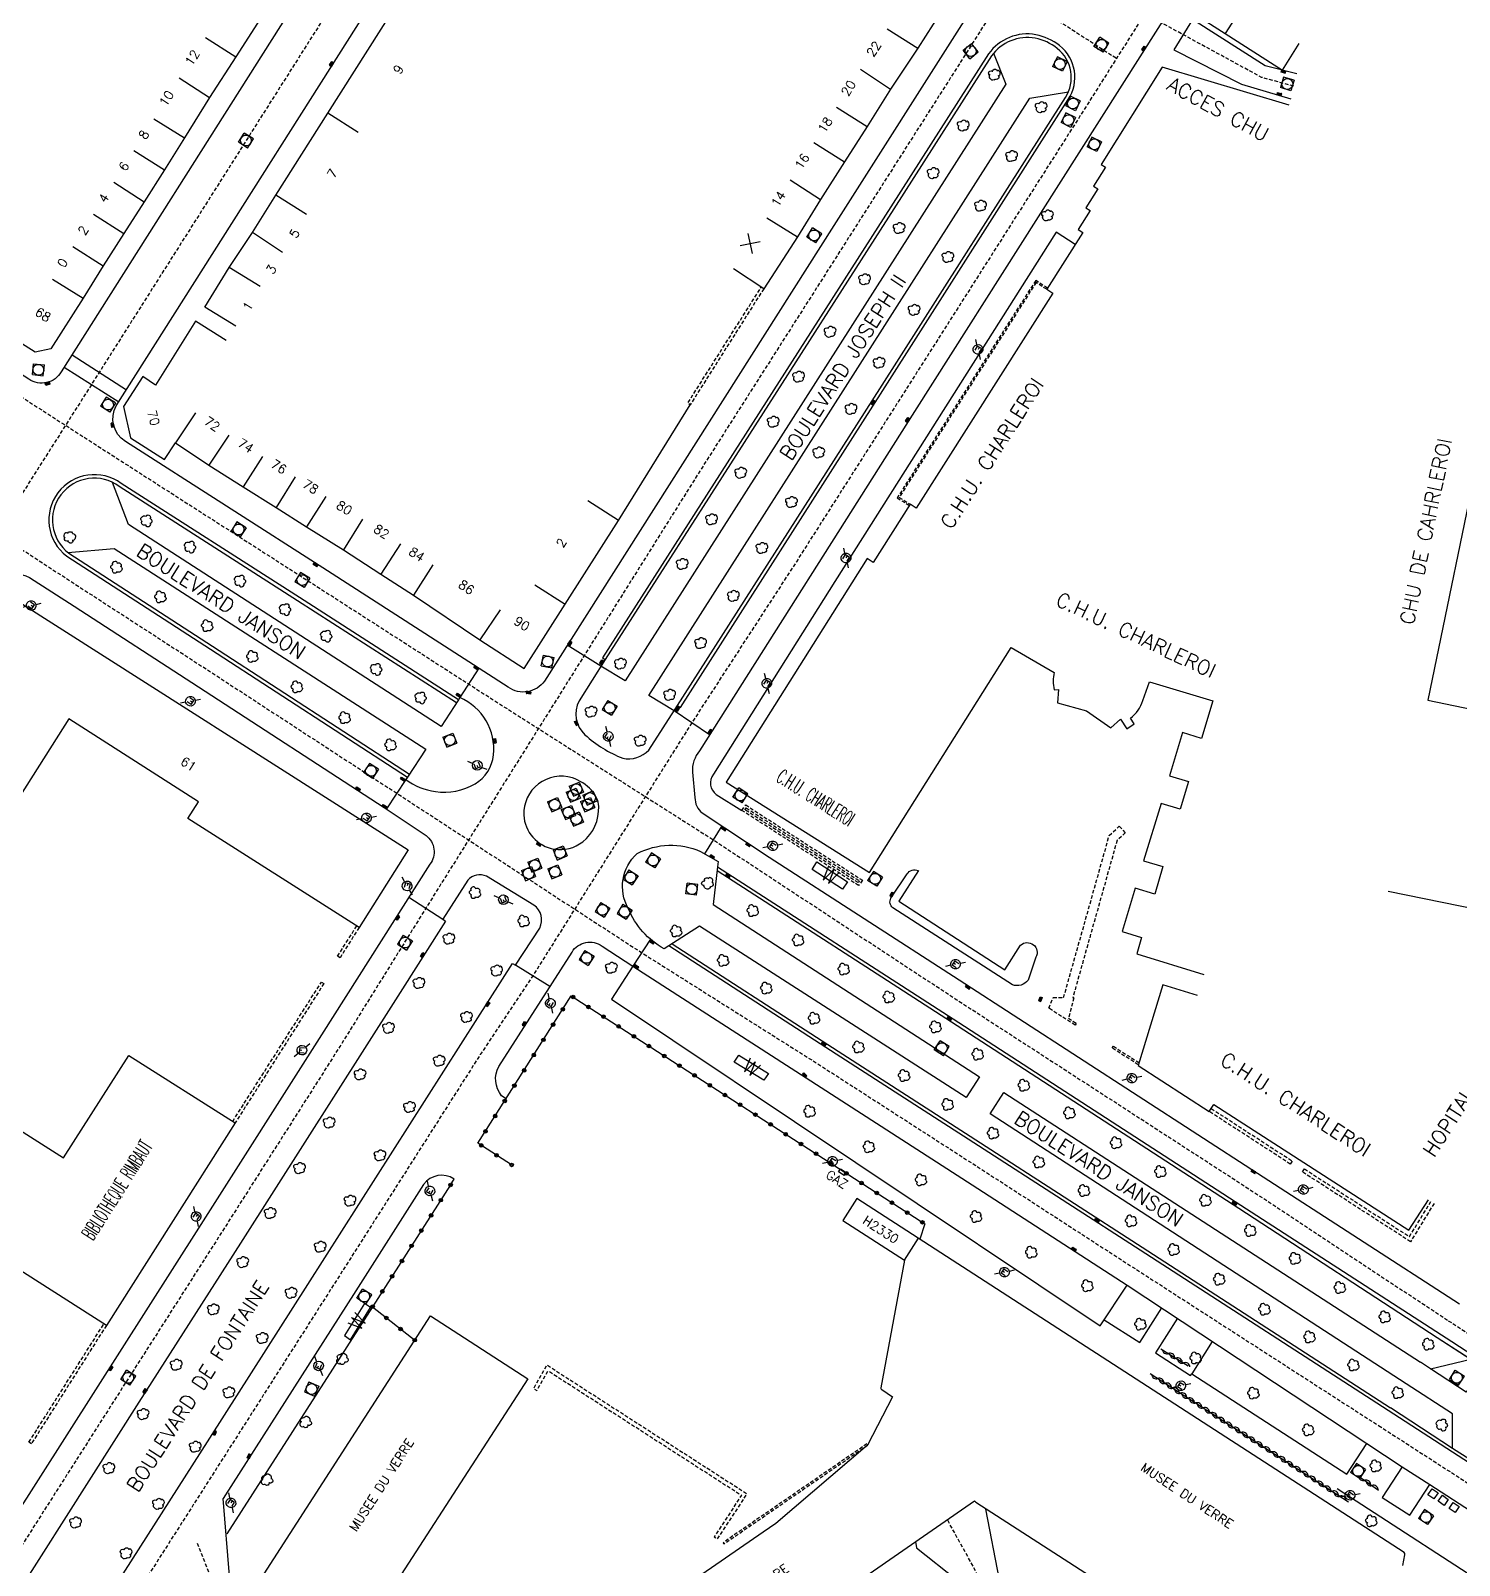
# Model space of a CAD drawing. Header units: millimetres. Extents: x 155000 to 156001, y 122000 to 123001.
# Drawn here: x 155676.6 to 155874.3, y 122378.2 to 122590.5 of the extents above; entities that cross this region are included whole.
import ezdxf
from ezdxf.enums import TextEntityAlignment as Align

# ---------------------------------------------------------------- set-up
doc = ezdxf.new("R2010")
doc.units = ezdxf.units.MM
doc.linetypes.add('DASHED', pattern=[0.75, 0.5, -0.25])
doc.layers.get('0').update_dxf_attribs({"linetype": 'CONTINUOUS'})
for name, color, linetype in [('W0001', 6, 'DASHED'), ('W0008', 7, 'CONTINUOUS'), ('W0100', 7, 'CONTINUOUS'), ('W0112', 1, 'DASHED'), ('W0300', 7, 'CONTINUOUS'), ('W0310', 3, 'CONTINUOUS'), ('W0322', 7, 'CONTINUOUS'), ('W0334', 7, 'CONTINUOUS'), ('W0400', 7, 'CONTINUOUS'), ('W0420', 7, 'CONTINUOUS'), ('W0471', 7, 'CONTINUOUS'), ('W0984', 7, 'CONTINUOUS'), ('W0989', 7, 'CONTINUOUS'), ('W0991', 7, 'CONTINUOUS'), ('W1102', 7, 'CONTINUOUS')]:
    doc.layers.add(name, color=color, linetype=linetype)
doc.styles.get("Standard").update_dxf_attribs({"font": 'romans.shx', "width": 0.85})

# ---------------------------------------------------------------- blocks, each defined once
blk = doc.blocks.new('T400')
for p, q in [((-0.15, 0.3), (0.15, 0.3)), ((-0.15, -0.25), (-0.15, 0.3)), ((-0.15, 0.15), (0.15, 0.15)), ((-0.15, 0), (0.15, 0)), ((0.15, 0.3), (0.15, -0.25)), ((-0.15, -0.15), (0.15, -0.15)), ((-0.15, -0.25), (-0.15, -0.3)), ((-0.15, -0.3), (0.15, -0.3)), ((0.15, -0.3), (0.15, -0.25))]:
    blk.add_line(p, q)
blk = doc.blocks.new('T420')
for p, q in [((0.75, 0.75), (-0.75, 0.75)), ((-0.75, 0.75), (-0.75, -0.75)), ((0.75, 0.75), (0.75, -0.75)), ((0.75, -0.75), (-0.75, -0.75))]:
    blk.add_line(p, q)
blk.add_ellipse((0, 0), major_axis=(-0.53, 0.53), ratio=1, start_param=3.926991, end_param=10.210176)
blk = doc.blocks.new('T300')
for p, q in [((-0.8, 0.51), (-0.86, 0.34)), ((-0.86, 0.34), (-0.86, 0.17)), ((-0.86, 0.17), (-0.74, 0.06)), ((-0.69, 0.63), (-0.8, 0.51)), ((-0.8, -0.06), (-0.74, 0.06)), ((-0.74, 0.06), (-0.69, 0.11)), ((-0.57, 0.69), (-0.69, 0.63)), ((-0.46, 0.69), (-0.57, 0.69)), ((-0.29, 0.63), (-0.46, 0.69)), ((-0.29, 0.63), (-0.17, 0.74)), ((-0.23, 0.57), (-0.29, 0.63)), ((-0.17, 0.74), (-0.06, 0.8)), ((-0.06, 0.8), (0.06, 0.8)), ((0.06, 0.8), (0.23, 0.74)), ((0.23, 0.74), (0.34, 0.63)), ((0.34, 0.63), (0.4, 0.51)), ((0.46, 0.46), (0.34, 0.46)), ((0.4, 0.51), (0.4, 0.46)), ((0.57, 0.4), (0.46, 0.46)), ((0.57, 0.4), (0.69, 0.29)), ((0.69, 0.29), (0.74, 0.17)), ((0.74, 0.06), (0.69, -0.17)), ((0.74, 0.17), (0.74, 0.06)), ((-0.8, -0.17), (-0.8, -0.06)), ((-0.8, -0.23), (-0.8, -0.17)), ((-0.74, -0.34), (-0.8, -0.23)), ((-0.69, -0.4), (-0.74, -0.34)), ((-0.51, -0.46), (-0.69, -0.4)), ((-0.4, -0.46), (-0.51, -0.46)), ((-0.4, -0.46), (-0.34, -0.46)), ((-0.34, -0.46), (-0.34, -0.4)), ((-0.34, -0.51), (-0.34, -0.46)), ((-0.29, -0.63), (-0.34, -0.51)), ((-0.17, -0.74), (-0.29, -0.63)), ((-0.06, -0.8), (-0.17, -0.74)), ((0.06, -0.8), (-0.06, -0.8)), ((0.17, -0.74), (0.06, -0.8)), ((0.23, -0.69), (0.17, -0.74)), ((0.29, -0.46), (0.23, -0.46)), ((0.29, -0.63), (0.23, -0.69)), ((0.46, -0.4), (0.29, -0.46)), ((0.34, -0.51), (0.29, -0.63)), ((0.34, -0.51), (0.34, -0.46)), ((0.57, -0.34), (0.46, -0.4)), ((0.63, -0.29), (0.57, -0.34)), ((0.69, -0.17), (0.63, -0.29))]:
    blk.add_line(p, q)
blk = doc.blocks.new('T471')
for p, q in [((-0.333334, 0.333334), (-0.333334, -0.333334)), ((-0.333334, 0.333334), (0.333334, 0.333334)), ((-0.333334, 0), (0, 0)), ((0.500001, 0.500001), (1.000002, 1.000002)), ((-0.500001, -0.500001), (-1.000002, -1.000002)), ((-0.333334, -0.333334), (0.333334, -0.333334))]:
    blk.add_line(p, q)
blk.add_ellipse((0, 0), major_axis=(0.471405, 0.471405), ratio=1, start_param=5.4977871438, end_param=11.780972451)
blk = doc.blocks.new('t310o')
at = {"color": 0, "linetype": 'Continuous'}
for centre, start, end in [((-0.5, 0.38), 216.8699, 323.1304), ((0.5, -0.37), 36.8699, 143.1303)]:
    blk.add_arc(centre, 0.625, start, end, dxfattribs=at)
blk = doc.blocks.new('t322o')
at = {"color": 0, "linetype": 'Continuous'}
for radius in [0.25, 0.15]:
    blk.add_circle((0, 0), radius, dxfattribs=at)
blk = doc.blocks.new('t112o')
at = {"color": 0, "linetype": 'Continuous'}
for p, q in [((-0.5, 0.5), (0.5, 0.5)), ((-0.5, -0.5), (-0.5, 0.5)), ((0.5, 0.5), (0.5, -0.5)), ((0.5, -0.5), (-0.5, -0.5))]:
    blk.add_line(p, q, dxfattribs=at)
blk = doc.blocks.new('t991o')
at = {"color": 0, "linetype": 'Continuous'}
for p, q in [((-1, 1), (1, -1)), ((-1, -1), (1, 1))]:
    blk.add_line(p, q, dxfattribs=at)

msp = doc.modelspace()

# ---------------------------------------------------------------- linework, layer by layer
at = {"layer": 'W0001', "flags": 128}
for points in [[(155839.14, 122783.95), (155818.44, 122751.49), (155809.5, 122737.4), (155780.01, 122691.09), (155749.93, 122643.95), (155743.21, 122633.36), (155715.08, 122588.94), (155684.67, 122540.96), (155669.02, 122516.36), (155651.47, 122488.65), (155633.07, 122459.69), (155610.63, 122424.32), (155599.82, 122407.28), (155592.53, 122395.96), (155558.45, 122342.52), (155525.95, 122291.26), (155518.19, 122279.34), (155496.47, 122245.48), (155488.97, 122233.57), (155469.98, 122204.01)], [(155861.55, 122674.49), (155847.43, 122652.38), (155831.72, 122627.8), (155815.89, 122602.95), (155806.93, 122588.75), (155789.98, 122562.15), (155769.22, 122529.57), (155753.21, 122504.04), (155731.32, 122469.11), (155719.41, 122449.94), (155703.15, 122424.37), (155686.11, 122397.69), (155665.52, 122365.37), (155658.18, 122353.84), (155642.74, 122329.63), (155626.52, 122304.2), (155608.27, 122275.59), (155591.6, 122249.36), (155583.68, 122236.91), (155554.12, 122191.83), (155539.03, 122168.25), (155526.06, 122148.02), (155506.07, 122116.8)], [(155720.44, 122655.22), (155746.57, 122638.65), (155777.15, 122618.76), (155811.79, 122596.44), (155826.89, 122586.71)], [(155866.1, 122648.42), (155853.42, 122628.47), (155831.48, 122593.97), (155822.4, 122579.61), (155813.85, 122566.19), (155796.75, 122539.31), (155782.59, 122517.05), (155768.11, 122494.75), (155746.11, 122459.73), (155738.84, 122448.83), (155717.56, 122415.4), (155700.74, 122389.03), (155680.02, 122356.58), (155671.28, 122342.76), (155649.9, 122309.26), (155619.95, 122262.31), (155605.77, 122240.06), (155597.82, 122227.67), (155568.64, 122181.11), (155553.9, 122158.18), (155541.15, 122138.32), (155524.3, 122112.21)], [(155851.4, 122582.85), (155846.96, 122584.06), (155830.78, 122592.88)], [(155617.77, 122576.77), (155632.87, 122567.13), (155651.77, 122555), (155674.24, 122540.57), (155689.47, 122530.78), (155715.23, 122514.27), (155741.33, 122497.49), (155771.09, 122478.56), (155804.7, 122456.48), (155845.24, 122430.23), (155872.79, 122412.01)], [(155608.8, 122562.31), (155617.53, 122556.03), (155639.43, 122541.96), (155663.39, 122526.57), (155682.14, 122514.36), (155700.7, 122502.34), (155732.81, 122481.41), (155761.18, 122462.94), (155785.31, 122447.71), (155807.34, 122433.52), (155829.64, 122419.09), (155863.15, 122397.49)], [(155862.02, 122336.55), (155856.71, 122339.44), (155851.35, 122343.27), (155836.57, 122352.78), (155825.79, 122359.74), (155816.01, 122366.09), (155811.7, 122368.94), (155808.33, 122370.59), (155808.04, 122373.44), (155807.51, 122377.17), (155803.47, 122384.48)], [(155699.69, 122381.23), (155701.81, 122375.76), (155702.24, 122371.34), (155702.48, 122368.64), (155703.1, 122365.18), (155699.4, 122363.89), (155693.18, 122361.28), (155691.51, 122361.05), (155686.74, 122360.97)]]:
    msp.add_lwpolyline(points, dxfattribs=at)
at = {"layer": 'W0001'}
for points in [[(155872.79, 122412.01), (155889.32, 122401.35)], [(155863.15, 122397.49), (155892.51, 122378.56)]]:
    msp.add_lwpolyline(points, dxfattribs=at)
at = {"layer": 'W0008'}
for points in [[(155718.47, 122652.19), (155738.78, 122639.28, -0.346328), (155739.56, 122635.96), (155712.08, 122592.59), (155680.86, 122543.31, -0.431613), (155676.4, 122542.29), (155644.38, 122562.84), (155619.18, 122579.03)], [(155868.22, 122647.05), (155848.24, 122615.52), (155830.43, 122587.4), (155816.04, 122564.79), (155798.92, 122537.82), (155769.18, 122490.89, 0.178866), (155768.19, 122487.92), (155768.55, 122484.41, 0.237477), (155769.57, 122482.28), (155778.83, 122476.18), (155805.1, 122459.2), (155846.39, 122432.45), (155874.32, 122414.33)], [(155747.72, 122500.53, -0.418723), (155742.73, 122499.68), (155717.69, 122515.78), (155689.76, 122533.7, -0.405571), (155688.48, 122538.61), (155718.07, 122585.29), (155746.85, 122630.75, -0.342547), (155750.6, 122631.78), (155777.94, 122613.97), (155806.15, 122595.84, -0.361087), (155806.4, 122592.87), (155787.79, 122563.55), (155747.72, 122500.53)], [(155659.35, 122367.03), (155631.56, 122384.66), (155604.19, 122401.99, -0.43352), (155603.6, 122404.9), (155613.88, 122421.09), (155637.12, 122457.73), (155655.52, 122486.68), (155672.85, 122514.02, -0.413521), (155676.47, 122514.85), (155682.66, 122510.91), (155699.86, 122499.75), (155725.56, 122483.04), (155731.34, 122479.15, -0.420486), (155731.88, 122475.19), (155716.87, 122451.56), (155700.19, 122425.31), (155663.05, 122367.1), (155661.53, 122366.35), (155659.4, 122367)], [(155744.88, 122481.97, 0.171946), (155746.12, 122478.91, 0.170662), (155749.07, 122477.28, 0.213229), (155753.03, 122478.29, 0.242431), (155755.23, 122483.17, 0.179195), (155754.26, 122485.41, 0.120126), (155751.59, 122487.12, 0.520645), (155744.88, 122481.97)], [(155880.05, 122390.07), (155879.8, 122389.68), (155864.48, 122399.58), (155830.93, 122421.25), (155807.77, 122436.22), (155786.68, 122449.83), (155786.68, 122449.83), (155764.92, 122463.87), (155764.3, 122463.47, -0.172514), (155759.33, 122469.06, -0.352083), (155760.57, 122476.67, -0.226211), (155769.33, 122476.95), (155771.76, 122475.54), (155771.68, 122474.84), (155804.3, 122453.77), (155844.08, 122428.02), (155873.27, 122409.11), (155883.33, 122402.59), (155883.02, 122402.11)], [(155742.43, 122442.72), (155741.8, 122443.15, -0.300648), (155741.4, 122447.2), (155751.54, 122463.03, -0.428763), (155755.7, 122463.86), (155759.98, 122461.08), (155783.93, 122445.6), (155806.91, 122430.81), (155828.35, 122416.93), (155861.51, 122395.03)], [(155735.23, 122431.61, 0.404165), (155731, 122430.86), (155721.63, 122416.14), (155703.28, 122387.4)], [(155871.25, 122409.7), (155877.53, 122405.63), (155883.02, 122402.11, -0.24072), (155883.58, 122401.21, 0.072454), (155882.49, 122391.24, -0.546828), (155880.05, 122390.07), (155873.39, 122394.34), (155864.78, 122399.96)], [(155861.51, 122395.03), (155866.42, 122391.81), (155870.24, 122389.34), (155883.05, 122381.06, -0.441074), (155885.11, 122372.49), (155884.3, 122371.68)]]:
    msp.add_lwpolyline(points, format="xyb", dxfattribs=at)
msp.add_lwpolyline([(155851.83, 122584.58), (155847.43, 122585.67), (155837.38, 122592.09), (155834.8, 122587.88), (155844.19, 122583.14), (155850.98, 122581.12)], dxfattribs=at)
for points in [[(155766.55, 122496.89), (155794.53, 122540.72), (155820.21, 122581, 0.388481), (155818.98, 122588.47, 0.124438), (155815.72, 122589.97, 0.292509), (155809.18, 122587.32), (155795.65, 122566.17), (155755.75, 122503.74), (155756.12, 122503.5), (155752.51, 122497.78, 0.339709), (155753.33, 122493.11, 0.093757), (155758.56, 122489.86, 0.261682), (155762.18, 122490.98), (155766.13, 122497.15)], [(155735.82, 122497.93), (155713.82, 122512.07), (155689.18, 122527.86, 0.993513), (155681.63, 122517.82), (155701.54, 122504.93), (155728.77, 122487.24), (155728.54, 122486.89, 0.121399), (155732.65, 122485.23, 0.171562), (155738.13, 122486.32, 0.237591), (155740.68, 122490.3, 0.327253), (155736.02, 122498.24)], [(155747.07, 122466.35, 0.374634), (155746.27, 122469.52), (155739.71, 122473.51, 0.327921), (155737.11, 122472.97), (155733.67, 122467.6), (155734.04, 122467.32), (155727.43, 122456.94), (155705.69, 122422.76), (155691.6, 122400.73), (155667.99, 122363.64), (155667.67, 122361.74), (155668.77, 122360.15), (155673.61, 122357.22), (155675.93, 122356.95), (155677.43, 122358.22), (155701.45, 122395.76), (155715, 122417.03), (155738.49, 122453.94), (155743.3, 122461.46), (155743.73, 122461.19)]]:
    msp.add_lwpolyline(points, format="xyb", close=True, dxfattribs=at)
at = {"layer": 'W0008', "flags": 128}
for points in [[(155711.55, 122370.35), (155706.65, 122367.98), (155706.38, 122367.92), (155706.12, 122367.92), (155705.86, 122367.99), (155705.64, 122368.11), (155705.46, 122368.26), (155705.31, 122368.44), (155705.17, 122368.64), (155705.04, 122368.87), (155704.95, 122369.12), (155704.88, 122369.38), (155704.85, 122369.64), (155704.13, 122376.7), (155703.28, 122387.4)], [(155799.08, 122381.44), (155799.21, 122380.6), (155804.78, 122376.15), (155805.09, 122372.09), (155805.13, 122371.36), (155799.43, 122367.4), (155790.83, 122361.44), (155774.82, 122350.36), (155768.53, 122346.05), (155756.89, 122344.85), (155739.13, 122342.93), (155733.97, 122346.24), (155735.09, 122348.93), (155747.73, 122357.45)]]:
    msp.add_lwpolyline(points, dxfattribs=at)
msp.add_lwpolyline([(155808.74, 122385.91), (155810.64, 122376.13, 0.129952)], format="xyb", dxfattribs=at)
at = {"layer": 'W0100'}
for points in [[(155717.15, 122650.17), (155720.41, 122648.14), (155723.24, 122646.31), (155729.02, 122642.61), (155735.51, 122638.49), (155736.22, 122636.09), (155729.28, 122625.25), (155725.75, 122619.75), (155722.28, 122614.25), (155718.92, 122608.76), (155715.49, 122603.39), (155711.91, 122597.74), (155708.42, 122592.24), (155705.03, 122586.92), (155701.39, 122581.28), (155697.92, 122575.71), (155695.18, 122571.29), (155692.36, 122566.87), (155689.54, 122562.46), (155686.69, 122557.98), (155683.91, 122553.5), (155679.43, 122546.52), (155677.25, 122546.03), (155672.76, 122548.89)], [(155867.94, 122637.98), (155867.32, 122638.1), (155866.65, 122634.68), (155866.21, 122634.77), (155866.01, 122633.39), (155864.21, 122633.37), (155851.48, 122613.7), (155853.89, 122612.14), (155853.07, 122610.87), (155854.6, 122609.89), (155841.91, 122590.13), (155849.83, 122585.08), (155852.16, 122588.74)], [(155705.01, 122549.65), (155700.75, 122552.26), (155704.11, 122557.76), (155707.33, 122562.61), (155710.57, 122567.75), (155717.74, 122579.1), (155728.84, 122596.61), (155732.29, 122602.07), (155738.31, 122611.51), (155741.77, 122616.86), (155744.59, 122621.39), (155748.85, 122628), (155751.18, 122628.52), (155758.16, 122623.97), (155766.47, 122618.6), (155776.38, 122612.17), (155782.6, 122608.31), (155779.96, 122604.06)], [(155789.85, 122597.69), (155792.56, 122601.9), (155796.45, 122599.38), (155803.63, 122594.76), (155799.4, 122588.12), (155795.6, 122582.44), (155792.36, 122577.29), (155789.24, 122572.37), (155785.93, 122567.19), (155782.74, 122562), (155778.06, 122554.82), (155773.87, 122557.56)], [(155879.91, 122570.84), (155884.81, 122569.83), (155869.95, 122497.88), (155884.86, 122494.8), (155879.4, 122468.34), (155864.49, 122471.42)], [(155703.69, 122547.68), (155699.45, 122550.33), (155693.91, 122541.48), (155692.14, 122542.69), (155689.47, 122538.51), (155690.45, 122534.17), (155695.14, 122531.21), (155696.66, 122533.49), (155701.28, 122530.4), (155706.05, 122527.39), (155710.59, 122524.54), (155714.82, 122521.85), (155719.91, 122518.67), (155725.1, 122515.3), (155729.59, 122512.42), (155738.79, 122506.25), (155744.94, 122502.28), (155750.6, 122511.18), (155757.96, 122522.77), (155753.74, 122525.45)], [(155674.85, 122511.6), (155728.88, 122477.17), (155722.08, 122466.43), (155698.4, 122481.53), (155699.87, 122483.83), (155681.91, 122495.28), (155654.23, 122451.65), (155681.2, 122434.54), (155690.2, 122448.72), (155704.93, 122439.37), (155687.11, 122411.36), (155668.44, 122423.23)], [(155838.08, 122457.02), (155833.3, 122458.5), (155829.86, 122447.31), (155839.71, 122440.96), (155840.33, 122441.93), (155867.32, 122424.53), (155870.03, 122428.73)]]:
    msp.add_lwpolyline(points, dxfattribs=at)
msp.add_lwpolyline([(155850.75, 122580.21), (155833.22, 122585.48), (155824.74, 122572.02), (155825.34, 122571.65), (155823.69, 122569.01), (155824.3, 122568.63), (155822.64, 122566.01), (155823.24, 122565.63), (155821.59, 122563.01), (155822.22, 122562.61), (155817.22, 122554.74), (155818.07, 122554.21), (155799.17, 122524.45), (155798.33, 122524.99), (155793.22, 122516.93), (155792.37, 122517.47), (155772.89, 122486.52), (155792.72, 122474.04), (155812.32, 122505.19), (155818.24, 122501.72, 0.106985), (155818.26, 122499.33), (155818.87, 122499.38), (155818.72, 122497.53), (155822.73, 122496.43), (155826.11, 122494.04), (155827.45, 122495.24), (155828.31, 122493.91), (155829.31, 122494.59), (155828.82, 122495.39, 0.158158), (155830.53, 122497.84), (155831.46, 122500.42), (155840.22, 122497.78), (155838.66, 122492.6), (155836.03, 122493.39), (155834.2, 122487.42), (155836.86, 122486.62), (155835.7, 122482.78), (155833.05, 122483.58), (155830.63, 122475.67), (155833.31, 122474.86), (155832.16, 122471.05), (155829.48, 122471.85), (155827.65, 122465.87), (155830.36, 122465.06), (155829.68, 122462.8), (155838.98, 122459.94)], format="xyb", dxfattribs=at)
for points in [[(155789.66, 122472.74), (155788.99, 122471.72), (155784.75, 122474.46), (155785.41, 122475.49)], [(155778.06, 122445.29), (155773.97, 122447.8), (155774.62, 122448.76), (155778.72, 122446.24)], [(155723.65, 122413.82), (155722.83, 122414.37), (155720.06, 122409.94), (155720.88, 122409.38)]]:
    msp.add_lwpolyline(points, close=True, dxfattribs=at)
at = {"layer": 'W0100', "flags": 128}
for points in [[(155789.47, 122432.51), (155789.22, 122432.1), (155788.42, 122432.59), (155788.69, 122433.01)], [(155720.12, 122364.83), (155706.67, 122373.49), (155731.94, 122412.67), (155745.41, 122403.98)]]:
    msp.add_lwpolyline(points, close=True, dxfattribs=at)
for points in [[(155866.48, 122378.14), (155866.78, 122379.63), (155866.78, 122379.72), (155866.77, 122379.8), (155866.7, 122379.92), (155790.96, 122428.94), (155789.02, 122425.89), (155797.56, 122420.39), (155794.25, 122402.7), (155794.27, 122402.62), (155794.31, 122402.54), (155794.39, 122402.47), (155795.89, 122401.49), (155792.44, 122394.79), (155779.74, 122383.93), (155778, 122382.73), (155752.51, 122365.18)], [(155786.79, 122372.93), (155807.24, 122387.09), (155807.43, 122386.92), (155860.57, 122352.6)]]:
    msp.add_lwpolyline(points, dxfattribs=at)
at = {"layer": 'W0112'}
for points in [[(155817.33, 122554.91), (155815.7, 122555.97), (155796.53, 122525.89), (155798.22, 122524.82)], [(155817.22, 122554.74), (155815.76, 122555.69), (155796.8, 122525.95), (155798.33, 122524.99)], [(155722.08, 122466.43), (155719.44, 122462.23), (155719.1, 122462.44), (155721.75, 122466.64)], [(155704.59, 122439.59), (155716.87, 122458.88), (155717.21, 122458.67), (155704.93, 122439.37)], [(155829.89, 122447.42), (155826.28, 122449.75), (155826.45, 122450), (155829.98, 122447.72)], [(155839.98, 122441.38), (155851.2, 122434.11), (155850.93, 122433.69), (155839.71, 122440.96)], [(155870.81, 122428.25), (155867.56, 122422.94), (155852.62, 122432.59), (155852.89, 122433.01), (155867.4, 122423.64), (155870.39, 122428.51)], [(155687.11, 122411.36), (155676.74, 122394.98), (155676.4, 122395.2), (155686.77, 122411.57)]]:
    msp.add_lwpolyline(points, dxfattribs=at)
at = {"layer": 'W0112', "flags": 128}
msp.add_lwpolyline([(155778.06, 122554.82), (155767.9, 122538.77), (155767.56, 122538.99), (155777.72, 122555.04)], dxfattribs=at)
at = {"layer": 'W0112'}
for points in [[(155791.2, 122472.22), (155775.05, 122482.63), (155775.57, 122483.38), (155791.72, 122472.97)], [(155791.12, 122472.63), (155775.47, 122482.71), (155775.65, 122482.97), (155791.3, 122472.89)], [(155821.15, 122452.91), (155819.89, 122453.72), (155817.53, 122455.26), (155818.11, 122456.75), (155819.56, 122456.72), (155825.87, 122479.15), (155827.26, 122480.44), (155828.1, 122479.54), (155826.96, 122478.49), (155820.83, 122456.7), (155820.97, 122456.69), (155820.23, 122453.86), (155821.31, 122453.16)]]:
    msp.add_lwpolyline(points, close=True, dxfattribs=at)
at = {"layer": 'W0112', "flags": 128}
for points in [[(155771.69, 122381.81), (155775.75, 122388.02), (155748.05, 122405.85), (155746.2, 122402.62), (155746.68, 122402.34), (155748.24, 122405.08), (155774.99, 122387.86), (155771.23, 122382.11)], [(155792.33, 122394.96), (155772.44, 122381.29), (155772.56, 122381.12), (155792.44, 122394.79)]]:
    msp.add_lwpolyline(points, close=True, dxfattribs=at)
at = {"layer": 'W0310'}
for points in [[(155833.01, 122408.14), (155836.8, 122405.78)], [(155831.54, 122404.69), (155858.99, 122386.96)], [(155860.32, 122390.55), (155863.15, 122388.58)]]:
    msp.add_lwpolyline(points, dxfattribs=at)
at = {"layer": 'W0322'}
for points in [[(155743.19, 122433.56), (155738.53, 122436.56), (155751.44, 122456.96), (155800.35, 122425.41), (155799.69, 122423.28)], [(155734.74, 122430.79), (155723.92, 122413.91), (155729.99, 122409.16)]]:
    msp.add_lwpolyline(points, dxfattribs=at)
at = {"layer": 'W0334'}
msp.add_line((155870.31, 122405.36), (155868.96, 122406.25), dxfattribs=at)
for points in [[(155848.93, 122609.86), (155848.67, 122609.42), (155848.34, 122609.63), (155837.71, 122592.82), (155841.91, 122590.13)], [(155809.88, 122587.41), (155811.58, 122583.11), (155758.89, 122500.54), (155755.54, 122502.58), (155750.88, 122505.5)], [(155770.56, 122493.08), (155765.66, 122496.42), (155762.19, 122498.55), (155796.54, 122552.42), (155814.9, 122581.21), (155820.22, 122582.07)], [(155682.36, 122545.67), (155689.9, 122540.84)], [(155681.27, 122543.96), (155688.83, 122539.16)], [(155757.96, 122522.77), (155767.9, 122538.77)], [(155735.82, 122497.93), (155733.43, 122494.22), (155690.17, 122522.18), (155687.98, 122528.01)], [(155681.78, 122518.34), (155688.2, 122518.88), (155731.31, 122491.1), (155728.77, 122487.24)], [(155738.64, 122502.31), (155736.02, 122498.24)], [(155728.54, 122486.89), (155725.87, 122482.83)], [(155772.28, 122480.49), (155769.89, 122476.63)], [(155771.68, 122474.84), (155771.05, 122469.6), (155807.94, 122445.75), (155806.06, 122442.91), (155769.17, 122466.62), (155764.92, 122463.87)], [(155771.61, 122474.29), (155804.03, 122453.35), (155843.81, 122427.6), (155871.25, 122409.7), (155882.6, 122402.38)], [(155728.97, 122470.61), (155733.67, 122467.6)], [(155762.38, 122464.81), (155759.98, 122461.08), (155757.02, 122456.49), (155824.64, 122411.28), (155828.35, 122416.93)], [(155765.38, 122464.17), (155786.95, 122450.25), (155808.04, 122436.64), (155831.2, 122421.67), (155864.78, 122399.96)], [(155748.49, 122458.27), (155743.73, 122461.19)], [(155866.98, 122403.27), (155809.42, 122440.64), (155811.31, 122443.57), (155868.96, 122406.25)], [(155734.74, 122430.79), (155735.23, 122431.61)], [(155723.92, 122413.91), (155703.79, 122382.53)], [(155825.19, 122412.13), (155830.09, 122409.01), (155833.14, 122413.77)], [(155835.31, 122412.34), (155832.27, 122407.58), (155837.14, 122404.43), (155837.28, 122404.64)], [(155840.13, 122409.15), (155837.28, 122404.64), (155858.75, 122390.78), (155861.51, 122395.03)], [(155877.53, 122405.63), (155875.24, 122402.1), (155870.31, 122405.36), (155875.91, 122406.7)], [(155873.39, 122394.34), (155873.38, 122399.12), (155866.98, 122403.27)], [(155866.42, 122391.81), (155863.64, 122387.53), (155867.48, 122385.11), (155870.24, 122389.34)], [(155879.3, 122369.72), (155881.45, 122373.16), (155857.39, 122388.76)]]:
    msp.add_lwpolyline(points, dxfattribs=at)
for points in [[(155766.13, 122497.15), (155794.11, 122540.99), (155819.8, 122581.27, 0.388666), (155818.67, 122588.08, 0.124562), (155815.63, 122589.48, 0.291996), (155809.6, 122587.04), (155796.07, 122565.9), (155756.12, 122503.5)], [(155821.17, 122560.95), (155818.55, 122562.66), (155787.91, 122514.29), (155771.1, 122487.63, 0.40847), (155771.5, 122484.81), (155775.05, 122482.63)], [(155735.55, 122497.51), (155713.55, 122511.65), (155688.9, 122527.45, 0.993347), (155681.92, 122518.23), (155701.81, 122505.35), (155729.05, 122487.66)]]:
    msp.add_lwpolyline(points, format="xyb", dxfattribs=at)
msp.add_lwpolyline([(155795.95, 122469.15, -0.377904), (155795.67, 122470.48), (155797.9, 122473.83, -0.369315), (155799.46, 122474.29), (155796.78, 122470.07), (155811.45, 122460.57), (155813.61, 122463.98, -0.850775), (155815.73, 122462.3), (155814.65, 122459.14, -0.328752), (155812.47, 122458.5)], format="xyb", close=True, dxfattribs=at)
at = {"layer": 'W1102'}
for p, q in [((155700.81, 122589.61), (155705.03, 122586.92)), ((155795.17, 122590.8), (155799.4, 122588.12)), ((155791.44, 122585.21), (155795.6, 122582.44)), ((155697.19, 122583.99), (155701.39, 122581.28)), ((155721.97, 122576.43), (155717.74, 122579.1)), ((155788.13, 122579.96), (155792.36, 122577.29)), ((155693.67, 122578.35), (155697.92, 122575.71)), ((155785.01, 122575.05), (155789.24, 122572.37)), ((155690.93, 122573.93), (155695.18, 122571.29)), ((155688.15, 122569.56), (155692.36, 122566.87)), ((155781.72, 122569.88), (155785.93, 122567.19)), ((155714.8, 122565.09), (155710.57, 122567.75)), ((155685.33, 122565.15), (155689.54, 122562.46)), ((155778.48, 122564.62), (155782.74, 122562)), ((155711.5, 122559.85), (155707.33, 122562.61)), ((155682.47, 122560.67), (155686.69, 122557.98)), ((155708.38, 122555.15), (155704.11, 122557.76)), ((155679.66, 122556.13), (155683.91, 122553.5)), ((155699.44, 122537.64), (155696.66, 122533.49)), ((155704.06, 122534.56), (155701.28, 122530.4)), ((155708.72, 122531.61), (155706.05, 122527.39)), ((155713.24, 122528.78), (155710.59, 122524.54)), ((155717.5, 122526.07), (155714.82, 122521.85)), ((155722.56, 122522.92), (155719.91, 122518.67)), ((155727.83, 122519.5), (155725.1, 122515.3)), ((155732.29, 122516.62), (155729.59, 122512.42)), ((155741.58, 122510.4), (155738.79, 122506.25))]:
    msp.add_line(p, q, dxfattribs=at)
at = {"layer": 'W1102', "flags": 128}
for points in [[(155746.38, 122513.86), (155750.6, 122511.18)], [(155797.56, 122420.39), (155799.5, 122423.41)]]:
    msp.add_lwpolyline(points, dxfattribs=at)

# ---------------------------------------------------------------- block references
at = {"layer": 'W0112', "rotation": 325.2169737669}
for p in [(155870.67, 122388.05), (155872.09, 122387.15), (155873.6, 122386.16)]:
    msp.add_blockref('t112o', p, dxfattribs=at)
at = {"layer": 'W0300'}
for p, rotation in [((155809.9, 122584.41), 237.373638643308), ((155816.38, 122579.91), 237.373638643308), ((155805.6, 122577.37), 237.373638643308), ((155812.3, 122573.15), 237.373638643308), ((155801.44, 122570.78), 237.373638643308), ((155808, 122566.28), 237.373638643308), ((155817.25, 122564.94), 237.510674535889), ((155796.73, 122563.18), 237.373638643308), ((155803.47, 122559.18), 237.373638643308), ((155791.95, 122556.1), 237.482454013759), ((155798.8, 122551.86), 237.482454013759), ((155787.17, 122548.83), 237.482454013759), ((155793.95, 122544.56), 237.482454013759), ((155782.82, 122542.63), 237.482454013759), ((155790.07, 122538.16), 237.482454013759), ((155779.31, 122536.38), 237.482454013759), ((155785.61, 122532.13), 237.482454013759), ((155774.81, 122529.32), 237.482454013759), ((155781.83, 122525.27), 237.482454013759), ((155692.62, 122522.8), 147.276579239577), ((155770.78, 122522.88), 237.482454013759), ((155682.11, 122520.4), 4.80664028813209), ((155698.65, 122519.17), 147.276579239577), ((155777.74, 122518.91), 237.482454013759), ((155688.55, 122516.18), 327.0661721473689), ((155766.71, 122516.7), 237.482454013759), ((155705.57, 122514.47), 147.276579239577), ((155694.63, 122512.08), 327.0661721473689), ((155773.79, 122512.28), 237.482454013759), ((155711.8, 122510.52), 147.276579239577), ((155701.09, 122508.08), 327.0661721473689), ((155717.49, 122506.84), 147.276579239577), ((155769.27, 122505.75), 237.482454013759), ((155707.34, 122503.83), 327.0661721473689), ((155724.4, 122502.24), 147.276579239577), ((155758.16, 122502.91), 237.482454013759), ((155713.51, 122499.61), 327.0661721473689), ((155730.56, 122498.3), 147.276579239577), ((155764.98, 122498.59), 237.482454013759), ((155720.11, 122495.35), 327.0661721473689), ((155754.1, 122496.27), 237.482454013759), ((155726.47, 122491.59), 327.0661721473689), ((155760.9, 122492.24), 237.482454013759), ((155770.28, 122472.49), 263.167040438267), ((155738.15, 122471.15), 328.727883231715), ((155776.58, 122468.65), 327.1106326307649), ((155744.88, 122467.22), 328.727883231715), ((155765.98, 122465.83), 327.1106326307649), ((155734.43, 122464.85), 237.527220945924), ((155782.85, 122464.58), 327.1106326307649), ((155772.48, 122461.76), 327.1106326307649), ((155730.29, 122458.72), 237.527220945924), ((155741.04, 122460.43), 237.527220945924), ((155756.91, 122460.82), 236.784592130224), ((155789.17, 122460.56), 327.1106326307649), ((155778.45, 122457.93), 327.1106326307649), ((155795.41, 122456.7), 327.1106326307649), ((155726.08, 122452.5), 237.527220945924), ((155736.86, 122454.01), 237.527220945924), ((155785.07, 122453.75), 327.1106326307649), ((155801.87, 122452.57), 327.2763767739571), ((155791.21, 122449.78), 327.1106326307649), ((155807.71, 122448.78), 327.2763767739571), ((155722.14, 122446.06), 237.527220945924), ((155733.09, 122447.96), 237.527220945924), ((155797.53, 122445.83), 327.2763767739571), ((155814.1, 122444.48), 327.0517961737419), ((155803.55, 122441.83), 327.2763767739571), ((155728.98, 122441.55), 237.527220945924), ((155784.45, 122440.88), 327.173424618655), ((155820.4, 122440.67), 327.0517961737419), ((155717.87, 122439.4), 237.527220945924), ((155809.83, 122437.86), 327.114651779281), ((155792.65, 122435.97), 327.173424618655), ((155826.84, 122436.53), 327.0517961737419), ((155724.9, 122434.86), 237.527220945924), ((155816.16, 122433.86), 327.114651779281), ((155713.78, 122433.09), 237.527220945924), ((155799.86, 122431.4), 327.173424618655), ((155832.98, 122432.54), 327.0517961737419), ((155822.41, 122429.91), 327.114651779281), ((155709.71, 122426.87), 237.527220945924), ((155720.75, 122428.59), 237.527220945924), ((155839.22, 122428.56), 327.0517961737419), ((155807.48, 122426.32), 327.1163442163901), ((155828.92, 122425.71), 327.114651779281), ((155845.42, 122424.38), 327.0517961737419), ((155716.64, 122422.22), 237.527220945924), ((155815.12, 122421.38), 327.1163442163901), ((155834.82, 122421.76), 327.114651779281), ((155851.6, 122420.52), 327.0517961737419), ((155705.91, 122420.08), 237.527220945924), ((155822.87, 122416.74), 327.1163442163901), ((155841.12, 122417.65), 327.114651779281), ((155857.82, 122416.49), 327.0517961737419), ((155712.6, 122415.83), 237.527220945924), ((155701.84, 122413.55), 237.382744926853), ((155847.39, 122413.49), 327.114651779281), ((155864.02, 122412.44), 327.0517961737419), ((155830.22, 122411.43), 327.552577743876), ((155708.61, 122409.58), 237.382744926853), ((155853.62, 122409.65), 327.114651779281), ((155870.05, 122408.65), 327.0517961737419), ((155696.71, 122405.88), 237.382744926853), ((155719.82, 122406.77), 67.08415818544199), ((155837.86, 122406.74), 328.069128566086), ((155859.69, 122405.77), 327.114651779281), ((155703.99, 122402.06), 237.382744926853), ((155845.86, 122401.88), 327.1877036778511), ((155865.82, 122401.94), 327.114651779281), ((155692.12, 122399.05), 237.382744926853), ((155714.73, 122398.03), 67.08415818544199), ((155871.85, 122397.68), 147.021696685296), ((155853.44, 122396.79), 327.1877036778511), ((155699.34, 122394.54), 237.382744926853), ((155687.39, 122391.57), 237.382744926853), ((155862.77, 122391.8), 325.2169737669), ((155709.38, 122390.05), 67.08415818544199), ((155694.24, 122386.63), 237.382744926853), ((155682.78, 122384.06), 237.382744926853), ((155862.15, 122384.2), 325.2169737669), ((155689.76, 122379.79), 237.382744926853)]:
    msp.add_blockref('T300', p, dxfattribs=dict(at, rotation=rotation))
at = {"layer": 'W0310'}
for p, rotation in [((155834.07, 122407.48), 328.069128566086), ((155835.13, 122406.82), 328.069128566086), ((155836.19, 122406.16), 328.069128566086), ((155832.59, 122404.01), 327.131225919103), ((155833.64, 122403.34), 327.131225919103), ((155834.69, 122402.66), 327.131225919103), ((155835.74, 122401.98), 327.131225919103), ((155836.79, 122401.3), 327.131225919103), ((155837.84, 122400.62), 327.131225919103), ((155838.89, 122399.94), 327.131225919103), ((155839.94, 122399.27), 327.131225919103), ((155840.99, 122398.59), 327.131225919103), ((155842.04, 122397.91), 327.131225919103), ((155843.09, 122397.23), 327.131225919103), ((155844.14, 122396.55), 327.131225919103), ((155845.19, 122395.87), 327.131225919103), ((155846.24, 122395.2), 327.131225919103), ((155847.29, 122394.52), 327.131225919103), ((155848.34, 122393.84), 327.131225919103), ((155849.39, 122393.16), 327.131225919103), ((155850.44, 122392.48), 327.131225919103), ((155851.49, 122391.8), 327.131225919103), ((155852.54, 122391.12), 327.131225919103), ((155853.59, 122390.45), 327.131225919103), ((155854.64, 122389.77), 327.131225919103), ((155855.69, 122389.09), 327.131225919103), ((155861.22, 122389.92), 325.2169737669), ((155862.25, 122389.2), 325.2169737669), ((155856.74, 122388.41), 327.131225919103), ((155857.79, 122387.73), 327.131225919103)]:
    msp.add_blockref('t310o', p, dxfattribs=dict(at, rotation=rotation))
at = {"layer": 'W0322'}
for p, rotation in [((155751.7, 122456.8), 327.173096669186), ((155753.8, 122455.44), 327.173096669186), ((155750.27, 122455.1), 57.65625160400229), ((155755.9, 122454.09), 327.173096669186), ((155748.93, 122452.99), 57.65625160400229), ((155758, 122452.73), 327.173096669186), ((155760.1, 122451.38), 327.173096669186), ((155747.59, 122450.88), 57.65625160400229), ((155762.2, 122450.02), 327.173096669186), ((155746.26, 122448.77), 57.65625160400229), ((155764.3, 122448.66), 327.173096669186), ((155766.4, 122447.31), 327.173096669186), ((155744.92, 122446.65), 57.65625160400229), ((155768.5, 122445.95), 327.173096669186), ((155743.58, 122444.54), 57.65625160400229), ((155770.61, 122444.6), 327.173096669186), ((155772.71, 122443.24), 327.173096669186), ((155742.24, 122442.43), 57.65625160400229), ((155774.81, 122441.89), 327.173096669186), ((155776.91, 122440.53), 327.173096669186), ((155740.91, 122440.32), 57.65625160400229), ((155779.01, 122439.18), 327.173096669186), ((155738.99, 122436.26), 147.259005915066), ((155739.57, 122438.21), 57.65625160400229), ((155781.11, 122437.82), 327.173096669186), ((155783.21, 122436.47), 327.173096669186), ((155741.09, 122434.91), 147.259005915066), ((155785.31, 122435.11), 327.173096669186), ((155743.19, 122433.56), 147.259005915066), ((155787.41, 122433.76), 327.173096669186), ((155789.51, 122432.4), 327.173096669186), ((155734.74, 122430.79), 237.322141090146), ((155791.61, 122431.05), 327.173096669186), ((155733.39, 122428.69), 237.322141090146), ((155793.71, 122429.69), 327.173096669186), ((155795.81, 122428.34), 327.173096669186), ((155732.04, 122426.58), 237.322141090146), ((155797.92, 122426.98), 327.173096669186), ((155800.02, 122425.63), 327.173096669186), ((155730.69, 122424.48), 237.322141090146), ((155729.34, 122422.37), 237.322141090146), ((155728, 122420.27), 237.322141090146), ((155726.65, 122418.16), 237.322141090146), ((155725.3, 122416.06), 237.322141090146), ((155723.95, 122413.96), 237.322141090146), ((155725.85, 122412.4), 321.938246716334), ((155727.82, 122410.86), 321.938246716334), ((155729.79, 122409.32), 321.938246716334)]:
    msp.add_blockref('t322o', p, dxfattribs=dict(at, rotation=rotation))
at = {"layer": 'W0400'}
for p, rotation in [((155830.65, 122588.06), 327.659072037461), ((155718.27, 122585.92), 327.6432524505479), ((155849.98, 122584.87), 73.40955765503298), ((155849.42, 122581.77), 73.40955765503298), ((155678.99, 122541.68), 106.3512350323853), ((155793.21, 122539.08), 327.595498214376), ((155797.95, 122536.69), 327.595498214376), ((155687.97, 122535.94), 192.9736054124792), ((155716.07, 122516.64), 57.31593569883404), ((155751.24, 122505.75), 327.422785760682), ((155738.3, 122502.35), 57.25961610282001), ((155755.64, 122503.14), 327.422785760682), ((155735.86, 122498.55), 57.25961610282001), ((155745.53, 122498.91), 257.69932384682), ((155766.12, 122496.66), 147.3278686632377), ((155752.15, 122494.71), 24.188500712756), ((155740.85, 122492.26), 11.99798565634104), ((155770.66, 122493.5), 147.3278686632377), ((155721.94, 122485.58), 57.00533889923402), ((155728.14, 122486.96), 57.00533889923402), ((155725.59, 122483.17), 57.00533889923402), ((155772.55, 122480.08), 56.63821395097197), ((155746.96, 122477.94), 60.95579803477503), ((155775.91, 122477.89), 56.63821395097197), ((155770.94, 122476.22), 56.63821395097197), ((155773.15, 122473.64), 56.63821395097197), ((155795.8, 122470.98), 329.0341400227285), ((155727.39, 122467.77), 147.4984287762734), ((155762.61, 122464.42), 57.10329513151098), ((155730.86, 122462.6), 147.4984287762734), ((155760.46, 122461), 57.10329513151098), ((155806.31, 122458.17), 57.13818579099705), ((155739.87, 122455.82), 327.411768572923), ((155816.37, 122456.51), 341.105757735445), ((155803.77, 122453.85), 57.13818579099705), ((155744.95, 122453.09), 327.411768572923), ((155786.4, 122450.34), 45.88228331430005), ((155783.73, 122445.98), 45.88228331430005), ((155845.84, 122432.64), 57.09373004470005), ((155843.23, 122428.28), 57.09373004470005), ((155824.19, 122425.88), 57.11634421639003), ((155821, 122421.89), 57.11634421639003), ((155687.74, 122405.44), 327.39637140214), ((155692.46, 122402.29), 327.39637140214), ((155702.09, 122396.48), 157.084158185442), ((155706.87, 122393.24), 157.084158185442)]:
    msp.add_blockref('T400', p, dxfattribs=dict(at, rotation=rotation))
at = {"layer": 'W0420'}
for p, rotation in [((155824.8, 122588.58), 237.659072037461), ((155806.7, 122587.71), 218.358690476349), ((155819.04, 122585.91), 334.039694427337), ((155850.51, 122583.16), 343.409557655033), ((155820.85, 122580.46), 334.039694427337), ((155820.22, 122578.15), 334.039694427337), ((155706.43, 122575.32), 237.659923476624), ((155823.81, 122574.81), 334.039694427337), ((155785.05, 122562.19), 236.865720209929), ((155677.71, 122543.6), 174.132608809798), ((155687.34, 122538.78), 327.614070878938), ((155705.41, 122521.51), 327.917123511542), ((155714.23, 122514.51), 327.917123511542), ((155748.17, 122503.23), 167.69932384682), ((155756.75, 122496.82), 58.15712401805521), ((155734.64, 122492.35), 112.286019208335), ((155723.72, 122488.1), 327.005338899234), ((155751.72, 122484.75), 112.286019208335), ((155752.14, 122485.56), 112.286019208335), ((155774.85, 122484.7), 237.815535782737), ((155749.14, 122483.42), 112.286019208335), ((155751.04, 122482.35), 112.286019208335), ((155753.71, 122483.43), 112.286019208335), ((155754.03, 122484.34), 112.286019208335), ((155752.14, 122481.43), 112.286019208335), ((155749.9, 122476.74), 112.286019208335), ((155745.52, 122473.88), 112.286019208335), ((155746.39, 122475.05), 112.286019208335), ((155749.17, 122474.12), 112.286019208335), ((155762.76, 122475.7), 327.1106326307649), ((155759.64, 122473.36), 57.1956598283266), ((155793.47, 122473.16), 327.2763767739571), ((155768.11, 122471.73), 263.167040438267), ((155755.76, 122468.87), 57.1956598283266), ((155758.82, 122468.6), 57.1956598283266), ((155728.42, 122464.33), 57.49842877627341), ((155753.56, 122462.22), 57.1956598283266), ((155802.71, 122449.72), 237.196755123643), ((155722.79, 122415.35), 237.515528646951), ((155690.15, 122404.11), 237.39637140214), ((155873.98, 122404.11), 147.021696685296), ((155715.51, 122402.55), 67.08415818544199), ((155860.3, 122391.22), 326.6393468627051), ((155869.7, 122384.83), 325.2169737669)]:
    msp.add_blockref('T420', p, dxfattribs=dict(at, rotation=rotation))
at = {"layer": 'W0471'}
for p, rotation in [((155807.72, 122546.43), 237.373638643308), ((155789.45, 122517.56), 237.647988639339), ((155676.72, 122510.99), 147.493319230101), ((155778.5, 122500.21), 237.586541092437), ((155698.74, 122497.73), 146.045980493855), ((155756.56, 122492.87), 58.15712401805521), ((155738.43, 122488.86), 112.286019208335), ((155723.12, 122481.58), 146.045980493855), ((155779.31, 122477.72), 326.638213950972), ((155728.72, 122472.18), 254.583465248238), ((155742.06, 122470.26), 112.286019208335), ((155804.6, 122461.34), 327.1106326307649), ((155748.54, 122455.94), 57.65625160400239), ((155714.17, 122449.45), 355.3388060616381), ((155828.99, 122445.57), 327.181687049452), ((155787.57, 122434.06), 327.173424618655), ((155731.88, 122429.96), 59.3161830354329), ((155852.73, 122430.17), 327.181687049452), ((155699.53, 122426.44), 237.481375430644), ((155811.37, 122418.73), 327.1163442163901), ((155716.47, 122405.76), 67.08415818544199), ((155835.79, 122403.01), 328.069128566086), ((155704.35, 122386.81), 237.4448375546609), ((155859.19, 122387.85), 325.2169737669)]:
    msp.add_blockref('T471', p, dxfattribs=dict(at, rotation=rotation))
at = {"layer": 'W0991', "rotation": 326.8657202091004}
msp.add_blockref('t991o', (155776.18, 122561.09), dxfattribs=at)

# ---------------------------------------------------------------- texts
at = {"layer": 'W0984'}
for s, height, rotation, p in [('C.H.U. CHARLEROI', 2, 57.5514, (155809.65, 122532.05)), ('CHU DE CAHRLEROI', 2, 78.334, (155869.67, 122521.26)), ('C.H.U. CHARLEROI', 2, 334.7465, (155829.57, 122506.89)), ('W', 2, 326.902, (155787.2, 122473.6)), ('HOPITAL CIVIL DE CHARLEROI', 2, 57.3499, (155880.46, 122451.39)), ('W', 2, 325.5717, (155776.34, 122447.02)), ('C.H.U. CHARLEROI', 2, 327.1817, (155851.66, 122441.95)), ('GAZ', 1.25, 327.312, (155788.2, 122431.56)), ('H2330', 1.25, 327.0925, (155794.27, 122424.61)), ('W', 2, 55.9846, (155721.85, 122411.88)), ('MUSEE DU VERRE', 1.25, 57.1853, (155725.19, 122389.29)), ('MUSEE DU VERRE', 1.25, 326.4106, (155836.66, 122387.81)), ('MUSEE DU VERRE', 1.25, 35.5004, (155775.28, 122373.63))]:
    msp.add_text(s, height=height, rotation=rotation, dxfattribs=at).set_placement(p, align=Align.MIDDLE)
at = {"layer": 'W0984', "width": 0.5}
for s, rotation, p in [('C.H.U. CHARLEROI', 327.8155, (155785.27, 122484.39)), ('BIBLIOTHEQUE RIMBAUT', 57.5574, (155688.66, 122430.04))]:
    msp.add_text(s, height=2, rotation=rotation, dxfattribs=at).set_placement(p, align=Align.MIDDLE)
at = {"layer": 'W0989'}
for s, rotation, p in [('ACCES CHU', 331.4079, (155840.95, 122579.67)), ('BOULEVARD JOSEPH II', 57.4006, (155789.02, 122543.98)), ('BOULEVARD JANSON', 327.3046, (155702.99, 122511.57)), ('BOULEVARD JANSON', 327.3046, (155824.44, 122433.04)), ('BOULEVARD DE FONTAINE', 57.4841, (155699.77, 122402.97))]:
    msp.add_text(s, height=2, rotation=rotation, dxfattribs=at).set_placement(p, align=Align.MIDDLE)
at = {"layer": 'W0991'}
for s, rotation, p in [('12', 57.1853, (155699, 122586.8)), ('22', 56.2516, (155793.31, 122588.01)), ('9', 57.6288, (155727.51, 122585.18)), ('20', 57.7413, (155789.79, 122582.59)), ('10', 58.0668, (155695.43, 122581.17)), ('18', 57.6293, (155786.57, 122577.5)), ('8', 58.2098, (155692.3, 122576.14)), ('16', 57.4708, (155783.37, 122572.46)), ('6', 57.4557, (155689.54, 122571.75)), ('7', 57.7106, (155718.38, 122570.76)), ('4', 57.4415, (155686.74, 122567.36)), ('14', 58.3993, (155780.1, 122567.25)), ('2', 57.4682, (155683.9, 122562.91)), ('5', 57.7859, (155713.15, 122562.47)), ('0', 58.2041, (155681.06, 122558.4)), ('3', 56.4455, (155709.94, 122557.5)), ('68', 327.3095, (155678.35, 122551.24)), ('1', 58.5227, (155706.7, 122552.4)), ('70', 284.6656, (155693.64, 122536.95)), ('72', 326.2489, (155701.75, 122536.1)), ('74', 327.7194, (155706.39, 122533.09)), ('76', 327.9171, (155710.98, 122530.19)), ('78', 327.558, (155715.37, 122527.42)), ('80', 328.0606, (155720.03, 122524.49)), ('82', 327.0178, (155725.19, 122521.21)), ('2', 57.5686, (155750.06, 122519.66)), ('84', 327.2318, (155730.06, 122518.06)), ('86', 326.1705, (155736.93, 122513.51)), ('90', 327.5686, (155744.61, 122508.47)), ('61', 327.4462, (155698.47, 122489.04))]:
    msp.add_text(s, height=1.25, rotation=rotation, dxfattribs=at).set_placement(p, align=Align.MIDDLE)

doc.saveas('drawing.dxf')
